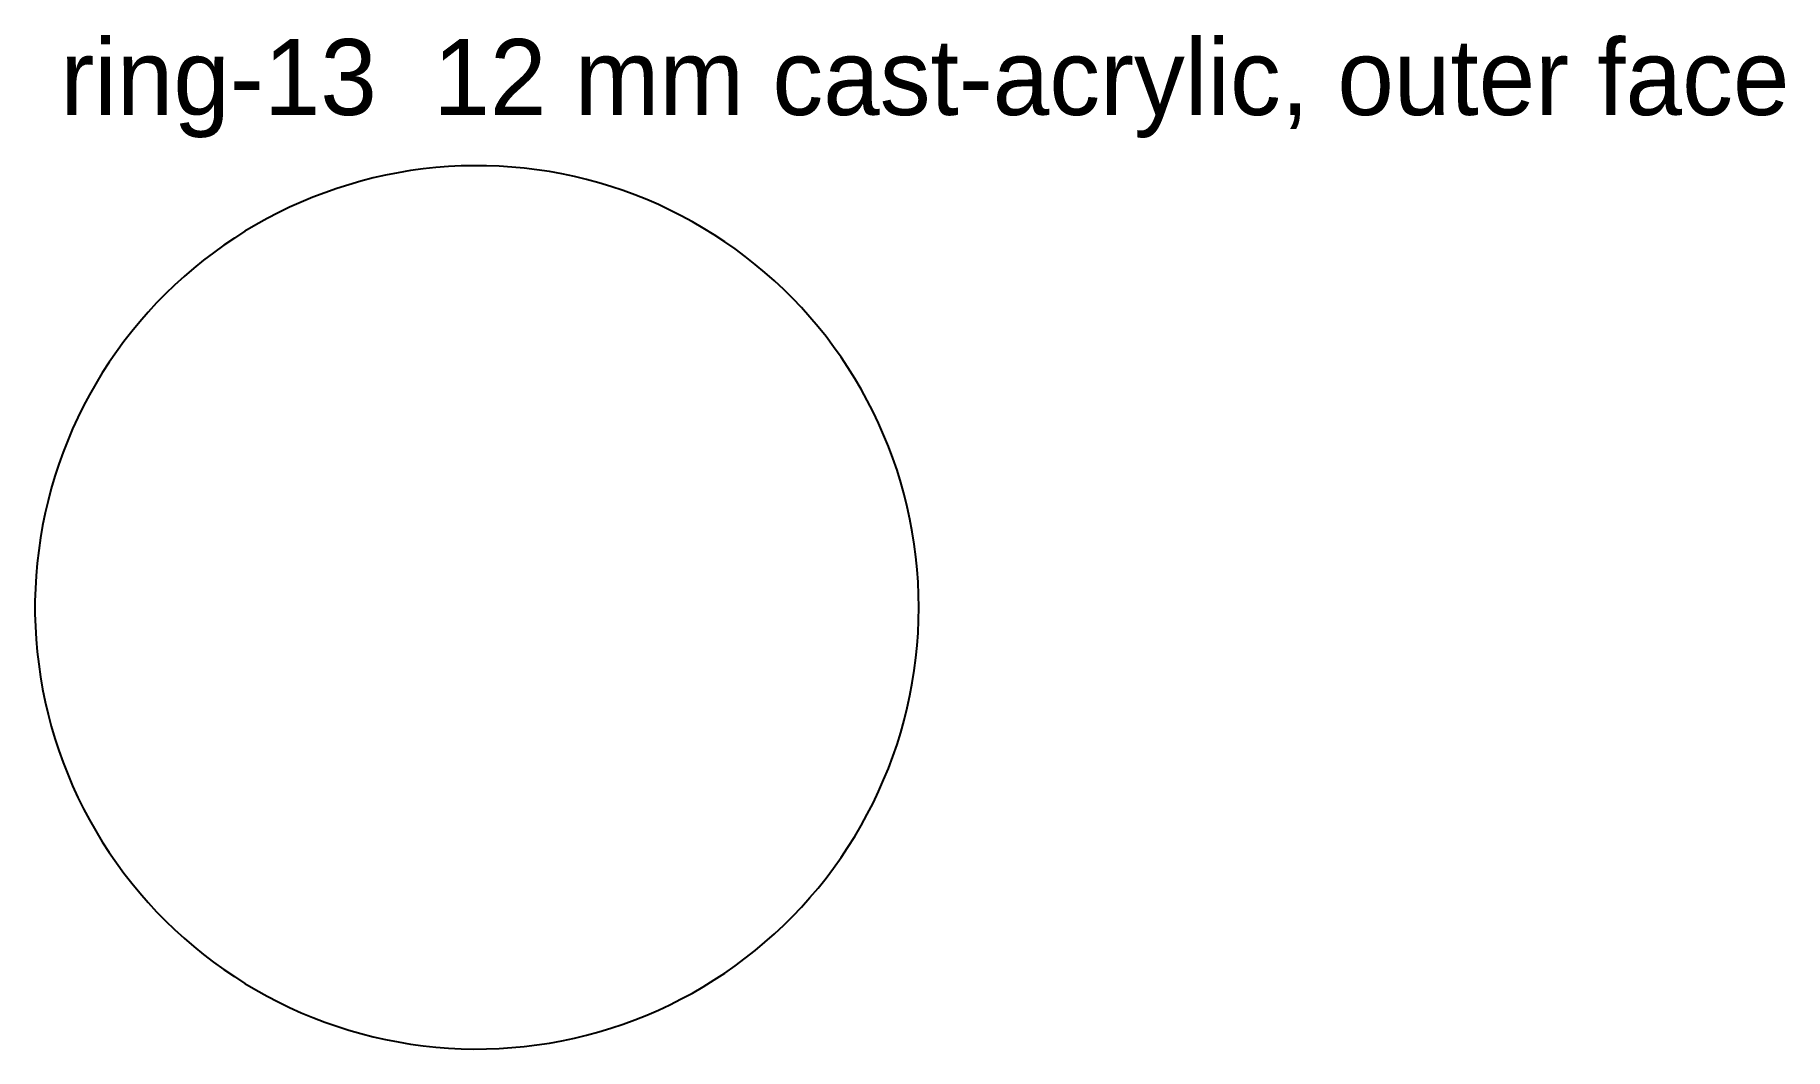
# Model space of a CAD drawing. Header units: millimetres. Extents: x 0 to 138, y 0 to 80.
import ezdxf

# ---------------------------------------------------------------- set-up
doc = ezdxf.new("R2010")
doc.units = ezdxf.units.MM
doc.layers.add('CUT_OUTSIDE', color=1, linetype='Continuous')
doc.layers.add('NOTES', color=7, linetype='Continuous')

msp = doc.modelspace()

# ---------------------------------------------------------------- linework, layer by layer
at = {"layer": 'CUT_OUTSIDE'}
msp.add_lwpolyline([(69.74, 34.87), (69.72, 35.87), (69.68, 36.87), (69.61, 37.87), (69.51, 38.86), (69.38, 39.86), (69.22, 40.84), (69.04, 41.83), (68.82, 42.8), (68.58, 43.77), (68.31, 44.74), (68.02, 45.69), (67.69, 46.64), (67.34, 47.58), (66.96, 48.5), (66.56, 49.42), (66.13, 50.32), (65.67, 51.21), (65.19, 52.09), (64.68, 52.95), (64.15, 53.8), (63.6, 54.63), (63.02, 55.45), (62.42, 56.25), (61.79, 57.03), (61.15, 57.79), (60.48, 58.54), (59.79, 59.26), (59.08, 59.97), (58.35, 60.65), (57.6, 61.31), (56.83, 61.95), (56.05, 62.57), (55.24, 63.17), (54.42, 63.74), (53.59, 64.29), (52.73, 64.82), (51.87, 65.32), (50.99, 65.79), (50.09, 66.24), (49.19, 66.67), (48.27, 67.06), (47.34, 67.43), (46.4, 67.78), (45.45, 68.1), (44.5, 68.39), (43.53, 68.65), (42.56, 68.88), (41.58, 69.09), (40.59, 69.27), (39.61, 69.42), (38.61, 69.54), (37.62, 69.63), (36.62, 69.7), (35.62, 69.73), (34.62, 69.74), (33.62, 69.72), (32.62, 69.67), (31.62, 69.59), (30.63, 69.48), (29.63, 69.35), (28.65, 69.18), (27.67, 68.99), (26.69, 68.77), (25.72, 68.52), (24.76, 68.24), (23.81, 67.94), (22.86, 67.61), (21.93, 67.25), (21, 66.87), (20.09, 66.46), (19.19, 66.02), (18.31, 65.56), (17.43, 65.07), (16.57, 64.56), (15.73, 64.02), (14.9, 63.46), (14.09, 62.87), (13.29, 62.27), (12.52, 61.64), (11.76, 60.98), (11.02, 60.31), (10.3, 59.62), (9.6, 58.9), (8.92, 58.17), (8.26, 57.41), (7.63, 56.64), (7.01, 55.85), (6.42, 55.04), (5.86, 54.22), (5.31, 53.38), (4.79, 52.52), (4.3, 51.65), (3.83, 50.77), (3.39, 49.87), (2.97, 48.96), (2.58, 48.04), (2.21, 47.11), (1.88, 46.17), (1.57, 45.22), (1.28, 44.26), (1.03, 43.29), (0.8, 42.32), (0.6, 41.34), (0.43, 40.35), (0.29, 39.36), (0.17, 38.37), (0.09, 37.37), (0.03, 36.37), (0, 35.37), (0, 34.37), (0.03, 33.37), (0.09, 32.37), (0.17, 31.37), (0.29, 30.38), (0.43, 29.39), (0.6, 28.4), (0.8, 27.42), (1.03, 26.45), (1.28, 25.48), (1.57, 24.52), (1.88, 23.57), (2.21, 22.63), (2.58, 21.7), (2.97, 20.78), (3.39, 19.87), (3.83, 18.97), (4.3, 18.09), (4.79, 17.22), (5.31, 16.36), (5.86, 15.52), (6.42, 14.7), (7.01, 13.89), (7.63, 13.1), (8.26, 12.33), (8.92, 11.57), (9.6, 10.84), (10.3, 10.12), (11.02, 9.43), (11.76, 8.76), (12.52, 8.1), (13.29, 7.47), (14.09, 6.87), (14.9, 6.28), (15.73, 5.72), (16.57, 5.18), (17.43, 4.67), (18.31, 4.18), (19.19, 3.72), (20.09, 3.28), (21, 2.87), (21.93, 2.49), (22.86, 2.13), (23.81, 1.8), (24.76, 1.5), (25.72, 1.22), (26.69, 0.97), (27.67, 0.75), (28.65, 0.56), (29.63, 0.39), (30.63, 0.26), (31.62, 0.15), (32.62, 0.07), (33.62, 0.02), (34.62, 0), (35.62, 0.01), (36.62, 0.04), (37.62, 0.11), (38.61, 0.2), (39.61, 0.32), (40.59, 0.47), (41.58, 0.65), (42.56, 0.86), (43.53, 1.09), (44.5, 1.35), (45.45, 1.64), (46.4, 1.96), (47.34, 2.31), (48.27, 2.68), (49.19, 3.08), (50.09, 3.5), (50.99, 3.95), (51.87, 4.42), (52.73, 4.92), (53.59, 5.45), (54.42, 6), (55.24, 6.57), (56.05, 7.17), (56.83, 7.79), (57.6, 8.43), (58.35, 9.09), (59.08, 9.77), (59.79, 10.48), (60.48, 11.2), (61.15, 11.95), (61.79, 12.71), (62.42, 13.49), (63.02, 14.29), (63.6, 15.11), (64.15, 15.94), (64.68, 16.79), (65.19, 17.65), (65.67, 18.53), (66.13, 19.42), (66.56, 20.32), (66.96, 21.24), (67.34, 22.16), (67.69, 23.1), (68.02, 24.05), (68.31, 25), (68.58, 25.97), (68.82, 26.94), (69.04, 27.91), (69.22, 28.9), (69.38, 29.89), (69.51, 30.88), (69.61, 31.87), (69.68, 32.87), (69.72, 33.87), (69.74, 34.87)], close=True, dxfattribs=at)

# ---------------------------------------------------------------- texts
at = {"layer": 'NOTES'}
msp.add_text('ring-13  12 mm cast-acrylic, outer face', height=6, dxfattribs=at).set_placement((2, 73.74))

doc.saveas('drawing.dxf')
